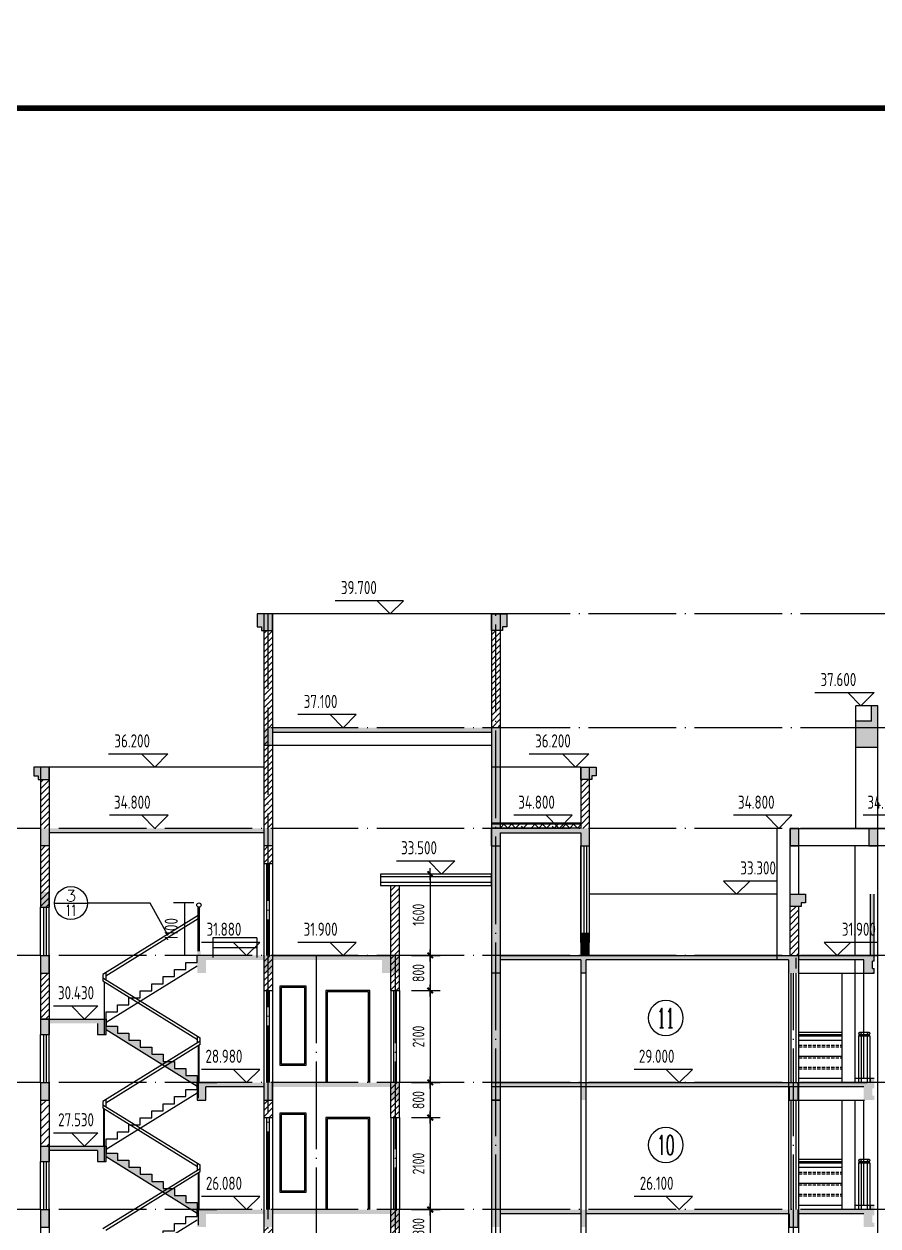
# Model space of a CAD drawing. Extents: x -726032 to 135930, y -151624 to 587044.
# Drawn here: x -414431 to -394931, y 250235 to 277673 of the extents above; entities that cross this region are included whole.
import ezdxf
from ezdxf.enums import TextEntityAlignment as Align

# ---------------------------------------------------------------- set-up
doc = ezdxf.new("R2010")
doc.units = 0
doc.header["$LTSCALE"] = 1000
doc.header["$MEASUREMENT"] = 0
doc.linetypes.add('DASH', pattern=[0.35, 0.25, -0.1])
doc.linetypes.add('DOTE', pattern=[2.42, 2, -0.2, 0.02, -0.2])
doc.layers.get('0').update_dxf_attribs({"linetype": 'CONTINUOUS'})
doc.layers.get('DEFPOINTS').update_dxf_attribs({"color": 1, "linetype": 'CONTINUOUS'})
for name, color, linetype in [('AXIS', 245, 'CONTINUOUS'), ('AXIS_TEXT', 7, 'CONTINUOUS'), ('DE', 134, 'CONTINUOUS'), ('DOTE', 8, 'DOTE'), ('LAYER1', 7, 'CONTINUOUS'), ('PUB_DIM', 245, 'CONTINUOUS'), ('PUB_TITLE', 1, 'CONTINUOUS'), ('WALL', 255, 'CONTINUOUS'), ('WINDOW', 155, 'CONTINUOUS'), ('WINDOW_TEXT', 7, 'CONTINUOUS')]:
    doc.layers.add(name, color=color, linetype=linetype)
doc.styles.add('COMP', font='COMPLEX', dxfattribs={"bigfont": 'hztxt'})
doc.styles.add('COMPLEX', font='COMPLEX')
doc.styles.add('DIM_FONT', font='isocp.shx', dxfattribs={"width": 0.8})
doc.styles.add('SIMPLEX', font='SIMPLEX.SHX')
doc.dimstyles.new('DIMN', dxfattribs={"dimtxt": 300, "dimasz": 1, "dimexe": 250, "dimexo": 300, "dimgap": 150, "dimtad": 1, "dimdec": 0, "dimzin": 0, "dimdsep": 46, "dimtxsty": 'DIM_FONT', "dimcen": 0.09, "dimclrt": 142, "dimadec": 0, "dimazin": 0, "dimtfac": 1, "dimtdec": 0, "dimtix": 1, "dimtmove": 2, "dimatfit": 3, "dimfxl": 1, "dimtolj": 1, "dimtzin": 0, "dimarcsym": 0})
pattern_1 = [(45, (-418302.82, 289343.17), (-70.71068, 70.71068), [])]

# ---------------------------------------------------------------- blocks, each defined once
blk = doc.blocks.new('_DIMX')
blk.add_line((-150, 0), (150, 0))
at = {"const_width": 50}
blk.add_lwpolyline([(-70, -70), (70, 70)], dxfattribs=at)
blk = doc.blocks.new('*D4276')
at = {"layer": 'DEFPOINTS', "color": 0, "transparency": 16777216}
for p in [(-405851, 250609), (-405851, 249809), (-405154, 249809)]:
    blk.add_point(p, dxfattribs=at)
at = {"layer": 'PUB_DIM', "color": 0, "lineweight": -2, "transparency": 16777216}
for p, q in [((-405154, 250608), (-405154, 249810)), ((-405581, 249809), (-404929, 249809))]:
    blk.add_line(p, q, dxfattribs=at)
at = {"layer": 'PUB_DIM', "color": 0, "lineweight": -2, "transparency": 16777216, "xscale": 0.9, "yscale": 0.9, "zscale": 0.9}
for p, rotation in [((-405154, 250609), 90), ((-405154, 249809), 270)]:
    blk.add_blockref('_DIMX', p, dxfattribs=dict(at, rotation=rotation))
at = {"layer": 'PUB_DIM', "color": 142, "transparency": 16777216, "insert": (-405424, 250209), "char_height": 270, "attachment_point": 5, "rotation": 90, "style": 'DIM_FONT'}
blk.add_mtext('\\A1;800', dxfattribs=at)
blk = doc.blocks.new('*D4279')
at = {"layer": 'DEFPOINTS', "color": 0, "transparency": 16777216}
for p in [(-405851, 252709), (-405851, 250609), (-405154, 250609)]:
    blk.add_point(p, dxfattribs=at)
at = {"layer": 'PUB_DIM', "color": 0, "lineweight": -2, "transparency": 16777216}
for p, q in [((-405154, 252708), (-405154, 250610)), ((-405581, 250609), (-404929, 250609))]:
    blk.add_line(p, q, dxfattribs=at)
at = {"layer": 'PUB_DIM', "color": 0, "lineweight": -2, "transparency": 16777216, "xscale": 0.9, "yscale": 0.9, "zscale": 0.9}
for p, rotation in [((-405154, 252709), 90), ((-405154, 250609), 270)]:
    blk.add_blockref('_DIMX', p, dxfattribs=dict(at, rotation=rotation))
at = {"layer": 'PUB_DIM', "color": 142, "transparency": 16777216, "insert": (-405424, 251659), "char_height": 270, "attachment_point": 5, "rotation": 90, "style": 'DIM_FONT'}
blk.add_mtext('\\A1;2100', dxfattribs=at)
blk = doc.blocks.new('*D4278')
at = {"layer": 'DEFPOINTS', "color": 0, "transparency": 16777216}
for p in [(-405851, 253509), (-405851, 252709), (-405154, 252709)]:
    blk.add_point(p, dxfattribs=at)
at = {"layer": 'PUB_DIM', "color": 0, "lineweight": -2, "transparency": 16777216}
for p, q in [((-405154, 253508), (-405154, 252710)), ((-405581, 252709), (-404929, 252709))]:
    blk.add_line(p, q, dxfattribs=at)
at = {"layer": 'PUB_DIM', "color": 0, "lineweight": -2, "transparency": 16777216, "xscale": 0.9, "yscale": 0.9, "zscale": 0.9}
for p, rotation in [((-405154, 253509), 90), ((-405154, 252709), 270)]:
    blk.add_blockref('_DIMX', p, dxfattribs=dict(at, rotation=rotation))
at = {"layer": 'PUB_DIM', "color": 142, "transparency": 16777216, "insert": (-405424, 253109), "char_height": 270, "attachment_point": 5, "rotation": 90, "style": 'DIM_FONT'}
blk.add_mtext('\\A1;800', dxfattribs=at)
blk = doc.blocks.new('*D4281')
at = {"layer": 'DEFPOINTS', "color": 0, "transparency": 16777216}
for p in [(-405851, 256409), (-405851, 255609), (-405154, 255609)]:
    blk.add_point(p, dxfattribs=at)
at = {"layer": 'PUB_DIM', "color": 0, "lineweight": -2, "transparency": 16777216}
for p, q in [((-405154, 256408), (-405154, 255610)), ((-405581, 255609), (-404929, 255609))]:
    blk.add_line(p, q, dxfattribs=at)
at = {"layer": 'PUB_DIM', "color": 0, "lineweight": -2, "transparency": 16777216, "xscale": 0.9, "yscale": 0.9, "zscale": 0.9}
for p, rotation in [((-405154, 256409), 90), ((-405154, 255609), 270)]:
    blk.add_blockref('_DIMX', p, dxfattribs=dict(at, rotation=rotation))
at = {"layer": 'PUB_DIM', "color": 142, "transparency": 16777216, "insert": (-405424, 256009), "char_height": 270, "attachment_point": 5, "rotation": 90, "style": 'DIM_FONT'}
blk.add_mtext('\\A1;800', dxfattribs=at)
blk = doc.blocks.new('*D4280')
at = {"layer": 'DEFPOINTS', "color": 0, "transparency": 16777216}
for p in [(-405851, 255609), (-405851, 253509), (-405154, 253509)]:
    blk.add_point(p, dxfattribs=at)
at = {"layer": 'PUB_DIM', "color": 0, "lineweight": -2, "transparency": 16777216}
for p, q in [((-405154, 255608), (-405154, 253510)), ((-405581, 253509), (-404929, 253509))]:
    blk.add_line(p, q, dxfattribs=at)
at = {"layer": 'PUB_DIM', "color": 0, "lineweight": -2, "transparency": 16777216, "xscale": 0.9, "yscale": 0.9, "zscale": 0.9}
for p, rotation in [((-405154, 255609), 90), ((-405154, 253509), 270)]:
    blk.add_blockref('_DIMX', p, dxfattribs=dict(at, rotation=rotation))
at = {"layer": 'PUB_DIM', "color": 142, "transparency": 16777216, "insert": (-405424, 254559), "char_height": 270, "attachment_point": 5, "rotation": 90, "style": 'DIM_FONT'}
blk.add_mtext('\\A1;2100', dxfattribs=at)
blk = doc.blocks.new('*D4282')
at = {"layer": 'DEFPOINTS', "color": 0, "transparency": 16777216}
for p in [(-405851, 258269), (-405851, 256409), (-405154, 256409)]:
    blk.add_point(p, dxfattribs=at)
at = {"layer": 'PUB_DIM', "color": 0, "lineweight": -2, "transparency": 16777216}
for p, q in [((-405154, 258268), (-405154, 256410)), ((-405581, 256409), (-404929, 256409))]:
    blk.add_line(p, q, dxfattribs=at)
at = {"layer": 'PUB_DIM', "color": 0, "lineweight": -2, "transparency": 16777216, "xscale": 0.9, "yscale": 0.9, "zscale": 0.9}
for p, rotation in [((-405154, 258269), 90), ((-405154, 256409), 270)]:
    blk.add_blockref('_DIMX', p, dxfattribs=dict(at, rotation=rotation))
at = {"layer": 'PUB_DIM', "color": 142, "transparency": 16777216, "insert": (-405424, 257339), "char_height": 270, "attachment_point": 5, "rotation": 90, "style": 'DIM_FONT'}
blk.add_mtext('\\A1;1600', dxfattribs=at)
blk = doc.blocks.new('*D4283')
at = {"layer": 'DEFPOINTS', "color": 0, "transparency": 16777216}
for p in [(-410254, 257609), (-410769, 256409), (-410254, 256409)]:
    blk.add_point(p, dxfattribs=at)
at = {"layer": 'PUB_DIM', "color": 0, "lineweight": -2, "transparency": 16777216}
for p, q in [((-410554, 257609), (-411019, 257609)), ((-410769, 257608), (-410769, 256410)), ((-410554, 256409), (-411019, 256409))]:
    blk.add_line(p, q, dxfattribs=at)
at = {"layer": 'PUB_DIM', "color": 0, "transparency": 16777216}
for points in [[(-410769, 257608), (-410768, 257608), (-410769, 257609)], [(-410769, 256410), (-410768, 256410), (-410769, 256409)]]:
    blk.add_solid(points, dxfattribs=at)
at = {"layer": 'PUB_DIM', "color": 142, "transparency": 16777216, "insert": (-411069, 257009), "char_height": 300, "attachment_point": 5, "rotation": 90, "style": 'DIM_FONT'}
blk.add_mtext('\\A1;1100', dxfattribs=at)
blk = doc.blocks.new('_AXISO')
blk.add_circle((0, 0), 0.5)
at = {"layer": 'AXIS_TEXT', "style": 'COMPLEX', "width": 1.041667}
blk.add_attdef('A', text='', height=0.56, dxfattribs=at).set_placement((-0.25, -0.28), (0.25, -0.28), align=Align.FIT)
blk = doc.blocks.new('_WBLK')
for p, q in [((-0.5, 0.5), (0.5, 0.5)), ((0.5, 0.167), (-0.5, 0.167)), ((0.5, -0.167), (-0.5, -0.167)), ((-0.5, -0.5), (0.5, -0.5))]:
    blk.add_line(p, q)
at = {"layer": 'WINDOW_TEXT', "style": 'SIMPLEX', "flags": 9}
blk.add_attdef('A', text='', height=1, dxfattribs=at).set_placement((0, 1.5), align=Align.MIDDLE)
blk = doc.blocks.new('_INDEX')
blk.add_line((-0.5, 0), (0.5, 0))
blk.add_circle((0, 0), 0.5)
at = {"style": 'COMP'}
for tag, width, p, p2 in [('1', 2.333333, (-0.17, 0.05), (0.17, 0.05)), ('-', 1.166667, (-0.17, -0.39), (0.17, -0.39))]:
    blk.add_attdef(tag, text='', height=0.34, dxfattribs=dict(at, width=width)).set_placement(p, p2, align=Align.FIT)

msp = doc.modelspace()

# ---------------------------------------------------------------- hatches: boundary and pattern name
h = msp.add_hatch()
h.set_pattern_fill('ANSI31', color=136, scale=800, style=0)
h.set_pattern_definition(pattern_1)
h.paths.add_polyline_path([(-408856, 261609.2), (-408756, 261609.2), (-408756, 263790.6), (-408794.7, 263829.2), (-408856, 263829.2)])
h.paths.add_polyline_path([(-408956, 261209.2), (-408856, 261209.2), (-408856, 263829.2), (-408956, 263829.2)])
h.paths.add_polyline_path([(-403656, 263829.2), (-403756, 263829.2), (-403756, 261609.2), (-403656, 261609.2)])
h.paths.add_polyline_path([(-403556, 263829.2), (-403656, 263829.2), (-403656, 261609.2), (-403556, 261609.2)])
h.paths.add_polyline_path([(-401516, 260429.2), (-401716, 260429.2), (-401716, 259309.2), (-401516, 259309.2)])
h.paths.add_polyline_path([(-408756, 261209.2), (-408856, 261209.2), (-408856, 259309.2), (-408756, 259309.2)])
h.paths.add_polyline_path([(-408856, 261209.2), (-408956, 261209.2), (-408956, 259309.2), (-408856, 259309.2)])
for color, points in [(136, [(-395436, 261759.2), (-395079.1, 261759.2), (-395079.1, 262109.2), (-394936, 262109.2), (-394936, 261159.2), (-395436, 261159.2)]), (136, [(-403756, 261209.2), (-403556, 261209.2), (-403556, 259309.2), (-403756, 259309.2)]), (136, [(-396934.6, 258909.2), (-396736, 258909.2), (-396736, 259309.2), (-396934.6, 259309.2)]), (136, [(-394936, 259309.2), (-395136, 259309.2), (-395136, 258909.2), (-394936, 258909.2)]), (136, [(-403756, 258909.2), (-403556, 258909.2), (-403556, 256409.2), (-403756, 256409.2)]), (136, [(-414056, 257859.2), (-413856, 257859.2), (-413856, 257509.2), (-414056, 257509.2)]), (136, [(-410476, 256409.2), (-410476, 256509.2), (-410396, 256509.2), (-410396, 256409.2), (-410276, 256409.2), (-408756, 256409.2), (-408756, 256009.2), (-408956, 256009.2), (-408956, 256309.2), (-410276, 256309.2), (-410276, 256009.2), (-410476, 256009.2)]), (146, [(-403756, 256409.2), (-403556, 256409.2), (-403556, 256009.2), (-403756, 256009.2)]), (146, [(-396536, 256409.2), (-396536, 256309.2), (-395436, 256309.2), (-395436, 256409.2)]), (136, [(-403756, 256009.2), (-403556, 256009.2), (-403556, 253509.2), (-403756, 253509.2)]), (136, [(-414056, 254609.2), (-413856, 254609.2), (-413856, 254959.2), (-414056, 254959.2)]), (146, [(-403756, 253509.2), (-403556, 253509.2), (-403556, 253109.2), (-403756, 253109.2)]), (136, [(-403756, 253109.2), (-403556, 253109.2), (-403556, 250609.2), (-403756, 250609.2)]), (146, [(-403756, 250609.2), (-403556, 250609.2), (-403556, 250209.2), (-403756, 250209.2)])]:
    msp.add_hatch(color=color).paths.add_polyline_path(points)
h = msp.add_hatch()
h.set_pattern_fill('ANSI31', color=146, scale=800, style=0)
h.set_pattern_definition(pattern_1)
h.paths.add_polyline_path([(-413856, 260429.2), (-414056, 260429.2), (-414056, 259309.2), (-413856, 259309.2)])
h.paths.add_polyline_path([(-414056, 257509.2), (-413856, 257509.2), (-413856, 257859.2), (-413856, 258909.2), (-414056, 258909.2)])
h.paths.add_polyline_path([(-413856, 256009.2), (-414056, 256009.2), (-414056, 254959.2), (-413856, 254959.2)])
h = msp.add_hatch(color=136)
h.paths.add_polyline_path([(-413856, 259309.2), (-408956, 259309.2), (-408956, 259209.2), (-413856, 259209.2)])
h.paths.add_polyline_path([(-414056, 259309.2), (-413856, 259309.2), (-413856, 258909.2), (-414056, 258909.2)])
h.paths.add_polyline_path([(-408956, 259309.2), (-408756, 259309.2), (-408756, 258909.2), (-408956, 258909.2)])
h = msp.add_hatch()
h.set_pattern_fill('ANSI38', color=26, scale=1000, style=0)
h.set_pattern_definition([(45, (-702932.07, 236599.96), (-88.38835, 88.38835), []), (135, (-702932.07, 236599.96), (-265.165043, 88.38835), [312.5, -187.5])])
h.paths.add_polyline_path([(-401815.8, 259411.2), (-401772.9, 259368.4), (-401654.7, 259368.4), (-401611.8, 259411.2)])
h.paths.add_polyline_path([(-401772.9, 259368.4), (-401728.3, 259323.8), (-401699.3, 259323.8), (-401654.7, 259368.4)])
h.paths.add_polyline_path([(-401772.9, 259368.4), (-401815.8, 259411.2), (-403556, 259411.2), (-403556, 259368.4)])
h.paths.add_polyline_path([(-401728.3, 259323.8), (-401772.9, 259368.4), (-403556, 259368.4), (-403556, 259323.8)])
h = msp.add_hatch()
h.set_pattern_fill('ANSI31', color=136, scale=800, style=0)
h.set_pattern_definition(pattern_1)
h.paths.add_polyline_path([(-408956, 258509.2), (-408856, 258509.2), (-408856, 258909.2), (-408956, 258909.2)])
h.paths.add_polyline_path([(-408756, 258909.2), (-408856, 258909.2), (-408856, 258509.2), (-408756, 258509.2)])
h = msp.add_hatch()
h.set_pattern_fill('ANSI31', color=146, scale=800, style=0)
h.set_pattern_definition(pattern_1)
h.paths.add_polyline_path([(-405856, 258009.2), (-406056, 258009.2), (-406056, 256409.2), (-405856, 256409.2)])
h.paths.add_polyline_path([(-405956, 255609.2), (-405856, 255609.2), (-405856, 256409.2), (-405956, 256409.2)])
h.paths.add_polyline_path([(-405956, 256409.2), (-406056, 256409.2), (-406056, 255609.2), (-405956, 255609.2)])
h.paths.add_polyline_path([(-408756, 256409.2), (-408856, 256409.2), (-408856, 255609.2), (-408756, 255609.2)])
h.paths.add_polyline_path([(-408956, 255609.2), (-408856, 255609.2), (-408856, 256409.2), (-408956, 256409.2)])
h = msp.add_hatch()
h.set_pattern_fill('ANSI31', color=136, scale=800, style=0)
h.set_pattern_definition(pattern_1)
h.paths.add_polyline_path([(-396736, 257529.2), (-396934.6, 257529.2), (-396934.6, 256409.2), (-396736, 256409.2)])
h = msp.add_hatch(color=136)
h.paths.add_polyline_path([(-401649.4, 256909.2), (-401716, 256909.2), (-401716, 256709.2), (-401649.4, 256709.2)])
h.paths.add_polyline_path([(-401582.7, 256909.2), (-401649.4, 256909.2), (-401649.4, 256709.2), (-401582.7, 256709.2)])
h.paths.add_polyline_path([(-401516, 256909.2), (-401582.7, 256909.2), (-401582.7, 256709.2), (-401516, 256709.2)])
h = msp.add_hatch(color=136)
h.paths.add_polyline_path([(-401716, 256709.2), (-401616, 256709.2), (-401616, 256409.2), (-401716, 256409.2)])
h.paths.add_polyline_path([(-401616, 256709.2), (-401516, 256709.2), (-401516, 256409.2), (-401616, 256409.2)])
h = msp.add_hatch(color=146)
h.paths.add_polyline_path([(-414056, 256409.2), (-413956, 256409.2), (-413956, 256009.2), (-414056, 256009.2)])
h.paths.add_polyline_path([(-413956, 256409.2), (-413856, 256409.2), (-413856, 256009.2), (-413956, 256009.2)])
h = msp.add_hatch(color=146)
h.paths.add_polyline_path([(-405956, 256009.2), (-405856, 256009.2), (-405856, 256409.2), (-405956, 256409.2)])
h.paths.add_polyline_path([(-405956, 256409.2), (-406056, 256409.2), (-406056, 256009.2), (-405956, 256009.2)])
h.paths.add_polyline_path([(-406056, 256309.2), (-406056, 256409.2), (-408756, 256409.2), (-408756, 256309.2)])
h = msp.add_hatch(color=136)
h.paths.add_polyline_path([(-408756, 256409.2), (-406256, 256409.2), (-406256, 256309.2), (-408756, 256309.2)])
h.paths.add_polyline_path([(-406256, 256409.2), (-406056, 256409.2), (-406056, 256009.2), (-406256, 256009.2)])
h = msp.add_hatch(color=136)
h.paths.add_polyline_path([(-414056, 254959.2), (-413856, 254959.2), (-413856, 254609.2), (-414056, 254609.2)])
h.paths.add_polyline_path([(-413856, 254959.2), (-412556, 254959.2), (-412556, 254609.2), (-412756, 254609.2), (-412756, 254859.2), (-413856, 254859.2)])
h.paths.add_polyline_path([(-412556, 254717.2), (-412556, 254797.2), (-412296, 254797.2), (-412296, 254636.2), (-412036, 254636.2), (-412036, 254475.2), (-411776, 254475.2), (-411776, 254314.2), (-411516, 254314.2), (-411516, 254153.2), (-411256, 254153.2), (-411256, 253992.2), (-411149.4, 253992.2), (-411267.3, 253919.2)])
h.paths.add_polyline_path([(-411149.4, 253992.2), (-411028.3, 253992.2), (-411206.8, 253881.7), (-411267.3, 253919.2)])
h.paths.add_polyline_path([(-411206.8, 253881.7), (-411028.3, 253992.2), (-410996, 253992.2), (-410996, 253831.2), (-410736, 253831.2), (-410736, 253670.2), (-410476, 253670.2), (-410476, 253509.2), (-410476, 253429.2)])
h.paths.add_polyline_path([(-410476, 253509.2), (-410276, 253509.2), (-410276, 253109.2), (-410476, 253109.2)])
h.paths.add_polyline_path([(-410276, 253509.2), (-408956, 253509.2), (-408956, 253409.2), (-410276, 253409.2)])
h.paths.add_polyline_path([(-408956, 253509.2), (-408756, 253509.2), (-408756, 253109.2), (-408956, 253109.2)])
h = msp.add_hatch(color=146)
h.paths.add_polyline_path([(-414056, 253509.2), (-413956, 253509.2), (-413956, 253109.2), (-414056, 253109.2)])
h.paths.add_polyline_path([(-413956, 253509.2), (-413856, 253509.2), (-413856, 253109.2), (-413956, 253109.2)])
h = msp.add_hatch(color=146)
h.paths.add_polyline_path([(-414056, 253509.2), (-413956, 253509.2), (-413956, 253109.2), (-414056, 253109.2)])
h.paths.add_polyline_path([(-413956, 253509.2), (-413856, 253509.2), (-413856, 253109.2), (-413956, 253109.2)])
h = msp.add_hatch()
h.set_pattern_fill('ANSI31', color=136, scale=800, style=0)
h.set_pattern_definition(pattern_1)
h.paths.add_polyline_path([(-408856, 252709.2), (-408756, 252709.2), (-408756, 253109.2), (-408856, 253109.2)])
h.paths.add_polyline_path([(-408856, 253109.2), (-408956, 253109.2), (-408956, 252709.2), (-408856, 252709.2)])
h.paths.add_polyline_path([(-405856, 253509.2), (-405956, 253509.2), (-405956, 252709.2), (-405856, 252709.2)])
h.paths.add_polyline_path([(-405956, 253509.2), (-406056, 253509.2), (-406056, 252709.2), (-405956, 252709.2)])
h = msp.add_hatch(color=146)
h.paths.add_polyline_path([(-405956, 253109.2), (-405856, 253109.2), (-405856, 253509.2), (-405956, 253509.2)])
h.paths.add_polyline_path([(-405956, 253509.2), (-406056, 253509.2), (-406056, 253109.2), (-405956, 253109.2)])
h.paths.add_polyline_path([(-406056, 253409.2), (-406056, 253509.2), (-408756, 253509.2), (-408756, 253409.2)])
h = msp.add_hatch()
h.set_pattern_fill('ANSI31', color=146, scale=1000, style=0)
h.set_pattern_definition([(45, (-418302.82, 312543.17), (-88.38835, 88.38835), [])])
h.paths.add_polyline_path([(-413956, 252059.2), (-413856, 252059.2), (-413856, 253109.2), (-413956, 253109.2)])
h.paths.add_polyline_path([(-414056, 252059.2), (-413956, 252059.2), (-413956, 253109.2), (-414056, 253109.2)])
h = msp.add_hatch(color=136)
h.paths.add_polyline_path([(-414056, 252059.2), (-413856, 252059.2), (-413856, 251709.2), (-414056, 251709.2)])
h.paths.add_polyline_path([(-413856, 252059.2), (-412556, 252059.2), (-412556, 251709.2), (-412756, 251709.2), (-412756, 251959.2), (-413856, 251959.2)])
h.paths.add_polyline_path([(-412556, 251817.2), (-412556, 251897.2), (-412296, 251897.2), (-412296, 251736.2), (-412036, 251736.2), (-412036, 251575.2), (-411776, 251575.2), (-411776, 251414.2), (-411516, 251414.2), (-411516, 251253.2), (-411256, 251253.2), (-411256, 251092.2), (-411149.4, 251092.2), (-411267.3, 251019.2)])
h.paths.add_polyline_path([(-411149.4, 251092.2), (-411028.3, 251092.2), (-411206.8, 250981.7), (-411267.3, 251019.2)])
h.paths.add_polyline_path([(-411206.8, 250981.7), (-411028.3, 251092.2), (-410996, 251092.2), (-410996, 250931.2), (-410736, 250931.2), (-410736, 250770.2), (-410476, 250770.2), (-410476, 250609.2), (-410476, 250529.2)])
h.paths.add_polyline_path([(-410476, 250609.2), (-410276, 250609.2), (-410276, 250209.2), (-410476, 250209.2)])
h.paths.add_polyline_path([(-410276, 250609.2), (-408956, 250609.2), (-408956, 250509.2), (-410276, 250509.2)])
h.paths.add_polyline_path([(-408956, 250609.2), (-408756, 250609.2), (-408756, 250209.2), (-408956, 250209.2)])
h = msp.add_hatch(color=146)
h.paths.add_polyline_path([(-414056, 250609.2), (-413956, 250609.2), (-413956, 250209.2), (-414056, 250209.2)])
h.paths.add_polyline_path([(-413956, 250609.2), (-413856, 250609.2), (-413856, 250209.2), (-413956, 250209.2)])
h = msp.add_hatch()
h.set_pattern_fill('ANSI31', color=136, scale=800, style=0)
h.set_pattern_definition([(45, (-418302.82, 286443.17), (-70.71068, 70.71068), [])])
h.paths.add_polyline_path([(-408856, 249809.2), (-408756, 249809.2), (-408756, 250209.2), (-408856, 250209.2)])
h.paths.add_polyline_path([(-408856, 250209.2), (-408956, 250209.2), (-408956, 249809.2), (-408856, 249809.2)])
h.paths.add_polyline_path([(-405856, 250609.2), (-405956, 250609.2), (-405956, 249809.2), (-405856, 249809.2)])
h.paths.add_polyline_path([(-405956, 250609.2), (-406056, 250609.2), (-406056, 249809.2), (-405956, 249809.2)])
h = msp.add_hatch(color=146)
h.paths.add_polyline_path([(-405956, 250209.2), (-405856, 250209.2), (-405856, 250609.2), (-405956, 250609.2)])
h.paths.add_polyline_path([(-405956, 250609.2), (-406056, 250609.2), (-406056, 250209.2), (-405956, 250209.2)])
h.paths.add_polyline_path([(-406056, 250509.2), (-406056, 250609.2), (-408756, 250609.2), (-408756, 250509.2)])
at = {"layer": 'DE'}
h = msp.add_hatch(color=256, dxfattribs=at)
h.paths.add_polyline_path([(-403556, 261609.2), (-403756, 261609.2), (-403756, 260709.2), (-403556, 260709.2)])
h.paths.add_polyline_path([(-408756, 261609.2), (-408756, 261509.2), (-403756, 261509.2), (-403756, 261609.2)])
h.paths.add_polyline_path([(-408756, 261609.2), (-408956, 261609.2), (-408956, 261209.2), (-408756, 261209.2)])
for points in [[(-401716, 258909.2), (-401516, 258909.2), (-401516, 259293.9), (-401531.4, 259309.2), (-403756, 259309.2), (-403756, 258909.2), (-403556, 258909.2), (-403556, 259209.2), (-401716, 259209.2)], [(-396934.6, 257809.2), (-396934.6, 257529.2), (-396684.6, 257529.2), (-396684.6, 257609.2), (-396584.6, 257609.2), (-396584.6, 257809.2)], [(-403556, 256409.2), (-403556, 256309.2), (-401716, 256309.2), (-401716, 256009.2), (-401596, 256009.2), (-401596, 256309.2), (-396976, 256309.2), (-396976, 256009.2), (-396756, 256009.2), (-396736, 256009.2), (-396736, 256309.2), (-396756, 256309.2), (-396756, 256409.2)], [(-396756, 253509.2), (-403556, 253509.2), (-403556, 253409.2), (-401716, 253409.2), (-401716, 253109.2), (-401596, 253109.2), (-401596, 253409.2), (-396976, 253409.2), (-396976, 253109.2), (-396756, 253109.2), (-396736, 253109.2), (-396736, 253409.2), (-396756, 253409.2)], [(-396756, 250609.2), (-403556, 250609.2), (-403556, 250509.2), (-401716, 250509.2), (-401716, 250209.2), (-401596, 250209.2), (-401596, 250509.2), (-396976, 250509.2), (-396976, 250209.2), (-396756, 250209.2), (-396736, 250209.2), (-396736, 250509.2), (-396756, 250509.2)]]:
    msp.add_hatch(color=256, dxfattribs=at).paths.add_polyline_path(points)
at = {"layer": 'LAYER1'}
for points in [[(-395016, 256499.8), (-395106, 256499.8), (-395106, 257809.2), (-395016, 257809.2)], [(-396756, 256309.2), (-396756, 256409.2), (-395106, 256409.2), (-395106, 256499.8), (-395016, 256499.8), (-395016, 256279.2), (-395056, 256279.2), (-395056, 256109.2), (-395016, 256109.2), (-395016, 256009.2), (-395026, 256009.2), (-395026, 256019.2), (-395036, 256019.2), (-395036, 256009.2), (-395256, 256009.2), (-395256, 256309.2)], [(-396756, 253509.2), (-395106, 253509.2), (-395106, 253609.2), (-395016, 253609.2), (-395016, 253379.2), (-395056, 253379.2), (-395056, 253209.2), (-395016, 253209.2), (-395016, 253109.2), (-395026, 253109.2), (-395026, 253119.2), (-395036, 253119.2), (-395036, 253109.2), (-395256, 253109.2), (-395256, 253409.2), (-396756, 253409.2)], [(-396756, 250609.2), (-395106, 250609.2), (-395106, 250709.2), (-395016, 250709.2), (-395016, 250479.2), (-395056, 250479.2), (-395056, 250309.2), (-395016, 250309.2), (-395016, 250209.2), (-395026, 250209.2), (-395026, 250219.2), (-395036, 250219.2), (-395036, 250209.2), (-395256, 250209.2), (-395256, 250509.2), (-396756, 250509.2)]]:
    msp.add_hatch(color=136, dxfattribs=at).paths.add_polyline_path(points)
at = {"layer": 'WALL'}
for points in [[(-408756, 264209.2), (-409106, 264209.2), (-409106, 263909.2), (-409006, 263909.2), (-409006, 263829.2), (-408756, 263829.2)], [(-403756, 264209.2), (-403406, 264209.2), (-403406, 263909.2), (-403506, 263909.2), (-403506, 263829.2), (-403756, 263829.2)], [(-413856, 260709.2), (-414206, 260709.2), (-414206, 260509.2), (-414106, 260509.2), (-414106, 260429.2), (-413856, 260429.2)], [(-401716, 260709.2), (-401366, 260709.2), (-401366, 260509.2), (-401466, 260509.2), (-401466, 260429.2), (-401716, 260429.2)]]:
    msp.add_hatch(color=256, dxfattribs=at).paths.add_polyline_path(points)

# ---------------------------------------------------------------- linework, layer by layer
at = {"color": 136}
for p, q in [((-403606, 264209.2), (-409106, 264209.2)), ((-408756, 263790.6), (-408794.7, 263829.2)), ((-394936, 262109.2), (-395436, 262109.2)), ((-408756, 261509.2), (-403756, 261509.2)), ((-395079.1, 261759.2), (-395436, 261759.2)), ((-408956, 261209.2), (-403756, 261209.2)), ((-394936, 261159.2), (-395436, 261159.2)), ((-408956, 260709.2), (-413856, 260709.2)), ((-401716, 260709.2), (-403756, 260709.2)), ((-403756, 258909.2), (-403756, 259309.2)), ((-401516, 258909.2), (-401516, 259309.2)), ((-397236, 256309.2), (-397236, 259309.2)), ((-408956, 259209.2), (-413856, 259209.2)), ((-403556, 259209.2), (-401716, 259209.2)), ((-403556, 259209.2), (-403556, 258909.2)), ((-413856, 258909.2), (-414056, 258909.2)), ((-408756, 258909.2), (-408956, 258909.2)), ((-403756, 258909.2), (-403556, 258909.2)), ((-401716, 258909.2), (-401516, 258909.2)), ((-395456, 258909.2), (-395456, 256409.2)), ((-403756, 258207.5), (-406290.2, 258207.5)), ((-403756, 258074.7), (-406290.2, 258074.7)), ((-395106, 257809.2), (-395106, 256409.2)), ((-395016, 256279.2), (-395016, 257809.2)), ((-409117.3, 256809.2), (-410117.3, 256809.2)), ((-410117.3, 256809.2), (-410117.3, 256360.5)), ((-409117.3, 256584.9), (-410117.3, 256584.9)), ((-409117.3, 256809.2), (-409117.3, 256360.5)), ((-395256, 253609.2), (-395256, 256309.2)), ((-395056, 256109.2), (-395056, 256279.2)), ((-395016, 256279.2), (-395056, 256279.2)), ((-395756, 256009.2), (-395756, 253509.2)), ((-395456, 256009.2), (-395456, 253509.2)), ((-395056, 256109.2), (-395016, 256109.2)), ((-395036, 256019.2), (-395026, 256019.2)), ((-395036, 256009.2), (-395036, 256019.2)), ((-395026, 256009.2), (-395026, 256019.2)), ((-395016, 256009.2), (-395016, 256109.2)), ((-413856, 254959.2), (-414056, 254959.2)), ((-396736, 254659.2), (-395756, 254659.2)), ((-395342.2, 254659.2), (-395142.2, 254659.2)), ((-396736, 254609.2), (-395756, 254609.2)), ((-396736, 254578.4), (-395756, 254578.4)), ((-396736, 254478.4), (-395756, 254478.4)), ((-395367.2, 254578.4), (-395167.2, 254578.4)), ((-395358.1, 254578.4), (-395358.1, 254614.9)), ((-395342.2, 254609.2), (-395158.1, 254609.2)), ((-395326.3, 254578.4), (-395326.3, 254614.9)), ((-395158.1, 254578.4), (-395158.1, 254614.9)), ((-395126.3, 254578.4), (-395126.3, 254614.9)), ((-396736, 253609.2), (-395756, 253609.2)), ((-395106, 253609.2), (-395106, 253509.2)), ((-408956, 253409.2), (-410276, 253409.2)), ((-395256, 253409.2), (-403756, 253409.2)), ((-395756, 253109.2), (-395756, 250609.2)), ((-395456, 253109.2), (-395456, 250609.2)), ((-395256, 250709.2), (-395256, 253109.2)), ((-396736, 251759.2), (-395756, 251759.2)), ((-396736, 251709.2), (-395756, 251709.2)), ((-396736, 251678.4), (-395756, 251678.4)), ((-395367.2, 251678.4), (-395167.2, 251678.4)), ((-395358.1, 251678.4), (-395358.1, 251714.9)), ((-395342.2, 251759.2), (-395142.2, 251759.2)), ((-395342.2, 251709.2), (-395158.1, 251709.2)), ((-395326.3, 251678.4), (-395326.3, 251714.9)), ((-395158.1, 251678.4), (-395158.1, 251714.9)), ((-395126.3, 251678.4), (-395126.3, 251714.9)), ((-396736, 251578.4), (-395756, 251578.4)), ((-396736, 250709.2), (-395756, 250709.2)), ((-395106, 250709.2), (-395106, 250609.2))]:
    msp.add_line(p, q, dxfattribs=at)
at = {"color": 7}
for p, q in [((-395436, 259309.2), (-395436, 262109.2)), ((-395079.1, 261759.2), (-395079.1, 262109.2)), ((-394936, 259309.2), (-394936, 262109.2))]:
    msp.add_line(p, q, dxfattribs=at)
at = {"color": 26}
for p, q in [((-403756, 259435.5), (-401716, 259435.5)), ((-403756, 259411.2), (-401716, 259411.2)), ((-403756, 259323.8), (-401716, 259323.8))]:
    msp.add_line(p, q, dxfattribs=at)
at = {"color": 146}
for p, q in [((-410451, 256509.2), (-410451, 257509.2)), ((-410421, 256509.2), (-410421, 257509.2)), ((-410451, 257324.7), (-412627.8, 255976.8)), ((-410451, 257249.7), (-412566.3, 255939.9)), ((-401716, 256909.2), (-401716, 256409.2)), ((-412566.3, 256014.9), (-412566.3, 255864.6)), ((-410476, 256168.2), (-412556, 254880.2)), ((-412627.8, 255976.8), (-412627.8, 255827.7)), ((-412627.8, 255902.7), (-410409.9, 254529.3)), ((-412627.8, 255827.7), (-410471.4, 254492.4)), ((-412594, 254609.2), (-412594, 255806.8)), ((-412556, 254717.2), (-410476, 253429.2)), ((-410409.9, 254450.2), (-412627.8, 253076.8)), ((-410409.9, 254375.2), (-412566.3, 253039.9)), ((-410471.4, 254412.1), (-410471.4, 254567.4)), ((-410434.9, 253504.6), (-410434.9, 254359.5)), ((-410409.9, 254375.2), (-410409.9, 254529.3)), ((-410446.9, 253154.6), (-410446.9, 254352.1)), ((-410476, 253268.2), (-412556, 251980.2)), ((-396756, 253509.2), (-396756, 253409.2)), ((-412627.8, 253076.8), (-412627.8, 252927.7)), ((-412627.8, 253002.7), (-410409.9, 251629.3)), ((-412566.3, 253114.9), (-412566.3, 252964.6)), ((-412627.8, 252927.7), (-410471.4, 251592.4)), ((-412606, 252059.2), (-412606, 252914.2)), ((-412594, 251709.2), (-412594, 252906.8)), ((-412756, 251959.2), (-413856, 251959.2)), ((-412556, 251817.2), (-410476, 250529.2)), ((-410471.4, 251512.1), (-410471.4, 251667.4)), ((-410409.9, 251475.2), (-410409.9, 251629.3)), ((-412627.8, 250176.8), (-410409.9, 251550.2)), ((-412566.3, 250139.9), (-410409.9, 251475.2)), ((-410446.9, 250254.6), (-410446.9, 251452.1)), ((-410434.9, 250604.6), (-410434.9, 251459.5)), ((-396756, 250609.2), (-396756, 250509.2)), ((-410476, 250368.2), (-412556, 249080.2))]:
    msp.add_line(p, q, dxfattribs=at)
for p, q in [((-401716, 256909.2), (-401516, 256909.2)), ((-414056, 256409.2), (-413856, 256409.2)), ((-408756, 256409.2), (-406056, 256409.2)), ((-403556, 256409.2), (-394936, 256409.2)), ((-401716, 256309.2), (-403556, 256309.2)), ((-396976, 256309.2), (-401596, 256309.2)), ((-395256, 256309.2), (-396756, 256309.2)), ((-396756, 256009.2), (-395036, 256009.2)), ((-395026, 256009.2), (-395016, 256009.2)), ((-396736, 254109.2), (-395756, 254109.2)), ((-395456, 253609.2), (-395016, 253609.2)), ((-414056, 253509.2), (-413856, 253509.2)), ((-403756, 253509.2), (-395175.9, 253509.2)), ((-403756, 253109.2), (-403556, 253109.2)), ((-396756, 253109.2), (-395236, 253109.2)), ((-396736, 251209.2), (-395756, 251209.2)), ((-414056, 250609.2), (-413856, 250609.2)), ((-395456, 250709.2), (-395016, 250709.2)), ((-401716, 250509.2), (-403556, 250509.2)), ((-396976, 250509.2), (-401596, 250509.2)), ((-395256, 250509.2), (-396756, 250509.2))]:
    msp.add_line(p, q)
at = {"color": 253}
msp.add_line((-396802.7, 256359.2), (-396802.7, 256109.2), dxfattribs=at)
at = {"color": 136, "linetype": 'DASH', "ltscale": 0.3}
for p, q in [((-396736, 254359.2), (-395756, 254359.2)), ((-396736, 254324.2), (-395756, 254324.2)), ((-396736, 254074.2), (-395756, 254074.2)), ((-396736, 253859.2), (-395756, 253859.2)), ((-396736, 253824.2), (-395756, 253824.2)), ((-396736, 251459.2), (-395756, 251459.2)), ((-396736, 251424.2), (-395756, 251424.2)), ((-396736, 251174.2), (-395756, 251174.2)), ((-396736, 250959.2), (-395756, 250959.2)), ((-396736, 250924.2), (-395756, 250924.2))]:
    msp.add_line(p, q, dxfattribs=at)
at = {"color": 136}
for points in [[(-396736, 259309.2), (-396936, 259309.2), (-396936, 258909.2), (-396736, 258909.2)], [(-394936, 259309.2), (-395136, 259309.2), (-395136, 258909.2), (-394936, 258909.2)], [(-405856, 258009.2), (-403756, 258009.2), (-403756, 258268.8), (-406290.2, 258268.8), (-406290.2, 258009.2)], [(-401516, 256709.2), (-401516, 256909.2), (-401716, 256909.2), (-401716, 256709.2)], [(-407986, 255709.2), (-408586, 255709.2), (-408586, 253909.2), (-407986, 253909.2)], [(-408016, 255679.2), (-408556, 255679.2), (-408556, 253939.2), (-408016, 253939.2)], [(-407986, 252809.2), (-408586, 252809.2), (-408586, 251009.2), (-407986, 251009.2)], [(-408016, 252779.2), (-408556, 252779.2), (-408556, 251039.2), (-408016, 251039.2)]]:
    msp.add_lwpolyline(points, close=True, dxfattribs=at)
for points in [[(-396934.6, 256409.2), (-396934.6, 259308.7), (-396934.1, 259309.2), (-393336, 259309.2), (-393336, 258909.2), (-394936, 258909.2)], [(-394936, 258909.2), (-396934.6, 258909.2)], [(-395456, 256309.2), (-395456, 256009.2), (-395056, 256009.2)], [(-406536, 253509.2), (-406536, 255609.2), (-407536, 255609.2), (-407536, 253509.2)], [(-406566, 253509.2), (-406566, 255579.2), (-407506, 255579.2), (-407506, 253509.2)], [(-395367.2, 253509.2), (-395367.2, 254578.4), (-395317.2, 254578.4), (-395317.2, 253509.2)], [(-395167.2, 253509.2), (-395167.2, 254578.4), (-395117.2, 254578.4), (-395117.2, 253509.2)], [(-406536, 250609.2), (-406536, 252709.2), (-407536, 252709.2), (-407536, 250609.2)], [(-406566, 250609.2), (-406566, 252679.2), (-407506, 252679.2), (-407506, 250609.2)], [(-395367.2, 250609.2), (-395367.2, 251678.4), (-395317.2, 251678.4), (-395317.2, 250609.2)], [(-395167.2, 250609.2), (-395167.2, 251678.4), (-395117.2, 251678.4), (-395117.2, 250609.2)]]:
    msp.add_lwpolyline(points, dxfattribs=at)
at = {"color": 146}
for points in [[(-414056, 257859.2), (-414056, 257509.2), (-413856, 257509.2), (-413856, 257859.2)], [(-414056, 256409.2), (-414056, 256009.2), (-413856, 256009.2), (-413856, 256409.2)], [(-413856, 254959.2), (-412556, 254959.2), (-412556, 255121.2), (-412296, 255121.2), (-412296, 255282.2), (-412036, 255282.2), (-412036, 255443.2), (-411776, 255443.2), (-411776, 255604.2), (-411516, 255604.2), (-411516, 255765.2), (-411256, 255765.2), (-411256, 255926.2), (-410996, 255926.2), (-410996, 256087.2), (-410736, 256087.2), (-410736, 256248.2), (-410476, 256248.2), (-410476, 256409.2)], [(-414056, 254959.2), (-412556, 254959.2), (-412556, 254797.2), (-412296, 254797.2), (-412296, 254636.2), (-412036, 254636.2), (-412036, 254475.2), (-411776, 254475.2), (-411776, 254314.2), (-411516, 254314.2), (-411516, 254153.2), (-411256, 254153.2), (-411256, 253992.2), (-410996, 253992.2), (-410996, 253831.2), (-410736, 253831.2), (-410736, 253670.2), (-410476, 253670.2), (-410476, 253509.2), (-410027.3, 253509.2)], [(-414056, 254959.2), (-414056, 254609.2), (-413856, 254609.2), (-413856, 254959.2)], [(-412756, 254859.2), (-412756, 254609.2), (-412556, 254609.2), (-412556, 254959.2)], [(-414056, 253509.2), (-414056, 253109.2), (-413856, 253109.2), (-413856, 253509.2)], [(-413856, 252059.2), (-412556, 252059.2), (-412556, 252221.2), (-412296, 252221.2), (-412296, 252382.2), (-412036, 252382.2), (-412036, 252543.2), (-411776, 252543.2), (-411776, 252704.2), (-411516, 252704.2), (-411516, 252865.2), (-411256, 252865.2), (-411256, 253026.2), (-410996, 253026.2), (-410996, 253187.2), (-410736, 253187.2), (-410736, 253348.2), (-410476, 253348.2), (-410476, 253509.2)], [(-410476, 253509.2), (-410476, 253109.2), (-410276, 253109.2), (-410276, 253409.2)], [(-410396, 253509.2), (-410276, 253509.2)], [(-408956, 253409.2), (-408956, 253109.2), (-408756, 253109.2), (-408756, 253509.2)], [(-396956, 253409.2), (-396956, 253109.2), (-396756, 253109.2), (-396756, 253509.2)], [(-414056, 252059.2), (-412556, 252059.2), (-412556, 251897.2), (-412296, 251897.2), (-412296, 251736.2), (-412036, 251736.2), (-412036, 251575.2), (-411776, 251575.2), (-411776, 251414.2), (-411516, 251414.2), (-411516, 251253.2), (-411256, 251253.2), (-411256, 251092.2), (-410996, 251092.2), (-410996, 250931.2), (-410736, 250931.2), (-410736, 250770.2), (-410476, 250770.2), (-410476, 250609.2), (-410027.3, 250609.2)], [(-414056, 252059.2), (-414056, 251709.2), (-413856, 251709.2), (-413856, 252059.2)], [(-412756, 251959.2), (-412756, 251709.2), (-412556, 251709.2), (-412556, 252059.2)], [(-414056, 250609.2), (-414056, 250209.2), (-413856, 250209.2), (-413856, 250609.2)], [(-413856, 249159.2), (-412556, 249159.2), (-412556, 249321.2), (-412296, 249321.2), (-412296, 249482.2), (-412036, 249482.2), (-412036, 249643.2), (-411776, 249643.2), (-411776, 249804.2), (-411516, 249804.2), (-411516, 249965.2), (-411256, 249965.2), (-411256, 250126.2), (-410996, 250126.2), (-410996, 250287.2), (-410736, 250287.2), (-410736, 250448.2), (-410476, 250448.2), (-410476, 250609.2), (-410276, 250609.2)], [(-396956, 250509.2), (-396956, 250209.2), (-396756, 250209.2), (-396756, 250609.2)]]:
    msp.add_lwpolyline(points, dxfattribs=at)
at = {"color": 136, "const_width": 25}
msp.add_lwpolyline([(-411167.5, 256888.8, 1), (-411142.5, 256888.8, 1)], format="xyb", close=True, dxfattribs=at)
at = {"color": 146}
msp.add_circle((-410436, 257559.2), 50, dxfattribs=at)
at = {"color": 136}
for centre in [(-395342.2, 254634.2), (-395142.2, 254634.2), (-395342.2, 251734.2), (-395142.2, 251734.2)]:
    msp.add_circle(centre, 25, dxfattribs=at)
at = {"layer": 'DE'}
for p, q in [((-397236, 257809.2), (-401516, 257809.2)), ((-396934.6, 257809.2), (-396584.6, 257809.2)), ((-396584.6, 257809.2), (-396584.6, 257609.2)), ((-396684.6, 257529.2), (-396934.6, 257529.2)), ((-396684.6, 257609.2), (-396684.6, 257529.2)), ((-396584.6, 257609.2), (-396684.6, 257609.2))]:
    msp.add_line(p, q, dxfattribs=at)
at = {"layer": 'DOTE'}
for p, q in [((-387437.8, 264209.2), (-408856, 264209.2)), ((-408856, 221353.3), (-408856, 264209.2)), ((-403656, 220826), (-403656, 264209.2)), ((-387437.8, 261609.2), (-408856, 261609.2)), ((-387437.8, 259309.2), (-421480.6, 259309.2)), ((-387437.8, 256409.2), (-421480.6, 256409.2)), ((-407756, 256409.2), (-407756, 220826)), ((-405956, 256409.2), (-405956, 220826)), ((-396856, 220826), (-396856, 256009.2)), ((-387437.8, 253509.2), (-421480.6, 253509.2)), ((-387437.8, 250609.2), (-421480.6, 250609.2))]:
    msp.add_line(p, q, dxfattribs=at)
at = {"layer": 'PUB_DIM'}
for p, q in [((-405769, 264509.2), (-407324.7, 264509.2)), ((-406368.5, 264509.2), (-406068.5, 264209.2)), ((-406068.5, 264209.2), (-405768.8, 264508.9)), ((-405769, 264509.2), (-405768.8, 264508.9)), ((-396374.8, 262409.2), (-395018.6, 262409.2)), ((-395618.6, 262409.2), (-395318.6, 262109.2)), ((-395318.6, 262109.2), (-395018.6, 262409.2)), ((-406842.4, 261909.2), (-408174.6, 261909.2)), ((-407442.4, 261909.2), (-407142.4, 261609.2)), ((-407142.4, 261609.2), (-406842.4, 261909.2)), ((-412501, 261009.2), (-411144.8, 261009.2)), ((-411744.8, 261009.2), (-411444.8, 260709.2)), ((-411444.8, 260709.2), (-411144.8, 261009.2)), ((-402893, 261009.2), (-401536.8, 261009.2)), ((-402136.8, 261009.2), (-401836.8, 260709.2)), ((-401836.8, 260709.2), (-401536.8, 261009.2)), ((-411143, 259609.2), (-412475.2, 259609.2)), ((-411743, 259609.2), (-411443, 259309.2)), ((-411443, 259309.2), (-411143, 259609.2)), ((-401910.6, 259609.2), (-403242.8, 259609.2)), ((-402510.6, 259609.2), (-402210.6, 259309.2)), ((-402210.6, 259309.2), (-401910.6, 259609.2)), ((-396893.8, 259609.2), (-398226, 259609.2)), ((-397493.8, 259609.2), (-397193.8, 259309.2)), ((-397193.8, 259309.2), (-396893.8, 259609.2)), ((-393938.4, 259609.2), (-395270.6, 259609.2)), ((-405926.5, 258568.8), (-404594.3, 258568.8)), ((-405194.3, 258568.8), (-404894.3, 258268.8)), ((-404894.3, 258268.8), (-404594.3, 258568.8)), ((-397236, 258109.2), (-398458.9, 258109.2)), ((-398458.9, 258109.2), (-398158.9, 257809.2)), ((-398158.9, 257809.2), (-397858.9, 258109.2)), ((-409049.5, 256709.2), (-410381.7, 256709.2)), ((-409649.5, 256709.2), (-409349.5, 256409.2)), ((-409349.5, 256409.2), (-409049.5, 256709.2)), ((-406842.4, 256709.2), (-408174.6, 256709.2)), ((-407442.4, 256709.2), (-407142.4, 256409.2)), ((-407142.4, 256409.2), (-406842.4, 256709.2)), ((-394936, 256709.2), (-396158.9, 256709.2)), ((-396158.9, 256709.2), (-395858.9, 256409.2)), ((-395858.9, 256409.2), (-395558.9, 256709.2)), ((-413759.3, 255259.2), (-412748.8, 255259.2)), ((-413348.8, 255259.2), (-413048.8, 254959.2)), ((-413048.8, 254959.2), (-412748.8, 255259.2)), ((-409049.5, 253809.2), (-410381.7, 253809.2)), ((-409649.5, 253809.2), (-409349.5, 253509.2)), ((-409349.5, 253509.2), (-409049.5, 253809.2)), ((-399168.4, 253809.2), (-400500.6, 253809.2)), ((-399768.4, 253809.2), (-399468.4, 253509.2)), ((-399468.4, 253509.2), (-399168.4, 253809.2)), ((-413759.3, 252359.2), (-412748.8, 252359.2)), ((-413348.8, 252359.2), (-413048.8, 252059.2)), ((-413048.8, 252059.2), (-412748.8, 252359.2)), ((-409049.5, 250909.2), (-410381.7, 250909.2)), ((-409649.5, 250909.2), (-409349.5, 250609.2)), ((-409349.5, 250609.2), (-409049.5, 250909.2)), ((-399168.4, 250909.2), (-400500.6, 250909.2)), ((-399768.4, 250909.2), (-399468.4, 250609.2)), ((-399468.4, 250609.2), (-399168.4, 250909.2))]:
    msp.add_line(p, q, dxfattribs=at)
at = {"layer": 'PUB_DIM', "color": 136}
for p, q in [((-411548, 257606.2), (-412984.7, 257606.2)), ((-411155, 256888.8), (-411548, 257606.2))]:
    msp.add_line(p, q, dxfattribs=at)
at = {"layer": 'PUB_TITLE'}
for points, const_width in [([(-434868.1, 277055.6), (-338278.1, 277055.6), (-338278.1, 346585.7), (-434868.1, 346585.7)], 0.234), ([(-434868.1, 207525.4), (-338278.1, 207525.4), (-338278.1, 277055.6), (-434868.1, 277055.6)], 0.234), ([(-432268.1, 208825.4), (-339578.1, 208825.4), (-339578.1, 275755.6), (-432268.1, 275755.6)], 130)]:
    msp.add_lwpolyline(points, close=True, dxfattribs=dict(at, const_width=const_width))
at = {"layer": 'WALL'}
for p, q in [((-408956, 264209.2), (-408956, 258509.2)), ((-408756, 264209.2), (-408756, 258509.2)), ((-403756, 264209.2), (-403756, 223334.1)), ((-403556, 264209.2), (-403556, 259309.2)), ((-394936, 224059.4), (-394936, 262108.7)), ((-414056, 260709.2), (-414056, 257509.2)), ((-413856, 260709.2), (-413856, 257509.2)), ((-401716, 260709.2), (-401716, 259309.2)), ((-401516, 258909.2), (-401516, 260709.2)), ((-396736, 257809.2), (-396736, 259309.2)), ((-403556, 259209.2), (-403556, 227409.2)), ((-401716, 259209.2), (-401716, 256409.2)), ((-408956, 258509.2), (-408756, 258509.2)), ((-406056, 255609.2), (-406056, 258009.2)), ((-405856, 255609.2), (-405856, 258009.2)), ((-396736, 256009.2), (-396736, 257529.2)), ((-414056, 256409.2), (-414056, 254609.2)), ((-413856, 256409.2), (-413856, 254609.2)), ((-408956, 256409.2), (-408956, 255609.2)), ((-408756, 256409.2), (-408756, 255609.2)), ((-401716, 256309.2), (-401716, 224479.2)), ((-401596, 224479.2), (-401596, 256309.2)), ((-396976, 256309.2), (-396976, 256015.6)), ((-403556, 256009.2), (-403756, 256009.2)), ((-401596, 256009.2), (-401716, 256009.2)), ((-408956, 255609.2), (-408756, 255609.2)), ((-406056, 255609.2), (-405856, 255609.2)), ((-414056, 253509.2), (-413856, 253509.2)), ((-414056, 253509.2), (-414056, 251709.2)), ((-413856, 253509.2), (-413856, 251709.2)), ((-408956, 253509.2), (-408956, 252709.2)), ((-408756, 253509.2), (-408756, 252709.2)), ((-406056, 252709.2), (-406056, 253509.2)), ((-405856, 252709.2), (-405856, 253509.2)), ((-396976, 253509.2), (-396976, 224509.2)), ((-396736, 224509.2), (-396736, 253509.2)), ((-403556, 253109.2), (-403756, 253109.2)), ((-408956, 252709.2), (-408756, 252709.2)), ((-406056, 252709.2), (-405856, 252709.2)), ((-414056, 250609.2), (-413856, 250609.2)), ((-414056, 250609.2), (-414056, 248809.2)), ((-413856, 250609.2), (-413856, 248809.2)), ((-408956, 250609.2), (-408956, 249809.2)), ((-408756, 250609.2), (-408756, 249809.2)), ((-406056, 249809.2), (-406056, 250609.2)), ((-405856, 249809.2), (-405856, 250609.2))]:
    msp.add_line(p, q, dxfattribs=at)
at = {"layer": 'WALL', "color": 136}
for p, q in [((-401716, 258909.2), (-401516, 258909.2)), ((-401716, 256909.2), (-401516, 256909.2))]:
    msp.add_line(p, q, dxfattribs=at)
at = {"layer": 'WALL', "color": 146}
msp.add_line((-414056, 256409.2), (-413856, 256409.2), dxfattribs=at)
at = {"layer": 'WALL'}
for points in [[(-408756, 264209.2), (-409106, 264209.2), (-409106, 263909.2), (-409006, 263909.2), (-409006, 263829.2), (-408756, 263829.2)], [(-403756, 264209.2), (-403406, 264209.2), (-403406, 263909.2), (-403506, 263909.2), (-403506, 263829.2), (-403756, 263829.2)], [(-413856, 260709.2), (-414206, 260709.2), (-414206, 260509.2), (-414106, 260509.2), (-414106, 260429.2), (-413856, 260429.2)], [(-401716, 260709.2), (-401366, 260709.2), (-401366, 260509.2), (-401466, 260509.2), (-401466, 260429.2), (-401716, 260429.2)]]:
    msp.add_lwpolyline(points, close=True, dxfattribs=at)
at = {"layer": 'WINDOW'}
for p, q in [((-396976, 256010.6), (-396976, 253509.2)), ((-396909.2, 253509.2), (-396909.2, 256009.2)), ((-396800.1, 253509.2), (-396800.1, 256009.2)), ((-396736, 253509.2), (-396736, 256009.2)), ((-396976, 253110.6), (-396976, 250609.2)), ((-396909.2, 250609.2), (-396909.2, 253109.2)), ((-396800.1, 250609.2), (-396800.1, 253109.2)), ((-396736, 250609.2), (-396736, 253109.2))]:
    msp.add_line(p, q, dxfattribs=at)

# ---------------------------------------------------------------- block references
at = {"layer": 'AXIS', "color": 144}
ref = msp.add_blockref('_AXISO', (-399775.2, 254980.1), dxfattribs=dict(at, xscale=-800, yscale=800, zscale=800))
ref.add_attrib('A', '11', dxfattribs={"layer": 'AXIS_TEXT', "height": 448, "style": 'COMPLEX', "width": 0.78125}).set_placement((-399975.2, 254756.1), (-399575.2, 254756.1), align=Align.FIT)
ref = msp.add_blockref('_AXISO', (-399775.2, 252080.1), dxfattribs=dict(at, xscale=-800, yscale=800, zscale=800))
ref.add_attrib('A', '10', dxfattribs={"layer": 'AXIS_TEXT', "height": 448, "style": 'COMPLEX', "width": 0.646552}).set_placement((-399975.2, 251856.1), (-399575.2, 251856.1), align=Align.FIT)
at = {"layer": 'PUB_DIM', "color": 136}
ref = msp.add_blockref('_INDEX', (-413359.7, 257606.2), dxfattribs=dict(at, xscale=750, yscale=750, zscale=750))
ref.add_attrib('1', '3', dxfattribs={"layer": '0', "height": 255, "style": 'COMP', "width": 1.5}).set_placement((-413487.2, 257643.7), (-413232.2, 257643.7), align=Align.FIT)
ref.add_attrib('-', '11', dxfattribs={"layer": '0', "height": 255, "style": 'COMP', "width": 0.875}).set_placement((-413487.2, 257313.7), (-413232.2, 257313.7), align=Align.FIT)
at = {"layer": 'WINDOW', "color": 136, "xscale": -2200, "yscale": 200, "zscale": 2200, "rotation": 270}
msp.add_blockref('_WBLK', (-401616, 257809.2), dxfattribs=at)
at = {"layer": 'WINDOW', "xscale": -2100, "yscale": 200.0000000000582, "zscale": 2100, "rotation": 90}
for p in [(-408856, 257459.2), (-408856, 254559.2), (-405956, 254559.2), (-408856, 251659.2), (-405956, 251659.2)]:
    msp.add_blockref('_WBLK', p, dxfattribs=at)
at = {"layer": 'WINDOW', "color": 146, "xscale": -1100, "yscale": 200.0000000000146, "zscale": 1100, "rotation": 270}
for p in [(-413956, 256959.2), (-413956, 254059.2), (-413956, 251159.2)]:
    msp.add_blockref('_WBLK', p, dxfattribs=at)

# ---------------------------------------------------------------- texts
at = {"layer": 'PUB_DIM', "style": 'DIM_FONT', "width": 0.8}
for s, p in [('39.700', (-406784.6, 264809.2)), ('37.600', (-395834.7, 262709.2)), ('37.100', (-407658.5, 262209.2)), ('36.200', (-411960.9, 261309.2)), ('36.200', (-402352.9, 261309.2)), ('34.800', (-411959.1, 259909.2)), ('34.800', (-402726.7, 259909.2)), ('34.800', (-397709.9, 259909.2)), ('34.800', (-394754.5, 259909.2)), ('33.500', (-405410.4, 258868.8)), ('33.300', (-397667.5, 258409.2)), ('31.880', (-409865.6, 257009.2)), ('31.900', (-407658.5, 257009.2)), ('31.900', (-395367.5, 257009.2)), ('30.430', (-413243.2, 255559.2)), ('28.980', (-409865.6, 254109.2)), ('29.000', (-399984.5, 254109.2)), ('27.530', (-413243.2, 252659.2)), ('26.080', (-409865.6, 251209.2)), ('26.100', (-399984.5, 251209.2))]:
    msp.add_text(s, height=300, dxfattribs=at).set_placement(p, align=Align.MIDDLE)

# ---------------------------------------------------------------- dimensions: what is measured, and where the dimension line sits
at = {"layer": 'PUB_DIM'}
dim = msp.add_linear_dim(base=(-405154.5, 256409.2), p1=(-405851.3, 258268.8), p2=(-405851.3, 256409.2), angle=90, text='1600', dimstyle='DIMN', override={"dimscale": 0.9, "dimblk1": '_DIMX', "dimblk2": '_DIMX', "dimsah": 1, "dimse1": 1}, dxfattribs=at)
dim.commit()
dim.dimension.update_dxf_attribs({"geometry": '*D4282', "text_midpoint": (-405424.5, 257339)})
dim = msp.add_linear_dim(base=(-410768.6, 256409.2), p1=(-410254.1, 257609.2), p2=(-410254.1, 256409.2), angle=90, text='1100', dimstyle='DIMN', dxfattribs=at)
dim.commit()
dim.dimension.update_dxf_attribs({"geometry": '*D4283', "text_midpoint": (-411068.6, 257009.2)})
for base, p1, p2, picture, middle in [((-405154.5, 255609.2), (-405851.3, 256409.2), (-405851.3, 255609.2), '*D4281', (-405424.5, 256009.2)), ((-405154.5, 253509.2), (-405851.3, 255609.2), (-405851.3, 253509.2), '*D4280', (-405424.5, 254559.2)), ((-405154.5, 252709.2), (-405851.3, 253509.2), (-405851.3, 252709.2), '*D4278', (-405424.5, 253109.2)), ((-405154.5, 250609.2), (-405851.3, 252709.2), (-405851.3, 250609.2), '*D4279', (-405424.5, 251659.2)), ((-405154.5, 249809.2), (-405851.3, 250609.2), (-405851.3, 249809.2), '*D4276', (-405424.5, 250209.2))]:
    dim = msp.add_linear_dim(base=base, p1=p1, p2=p2, angle=90, dimstyle='DIMN', override={"dimscale": 0.9, "dimblk1": '_DIMX', "dimblk2": '_DIMX', "dimsah": 1, "dimse1": 1}, dxfattribs=at)
    dim.commit()
    dim.dimension.update_dxf_attribs({"geometry": picture, "text_midpoint": middle})

doc.saveas('drawing.dxf')
